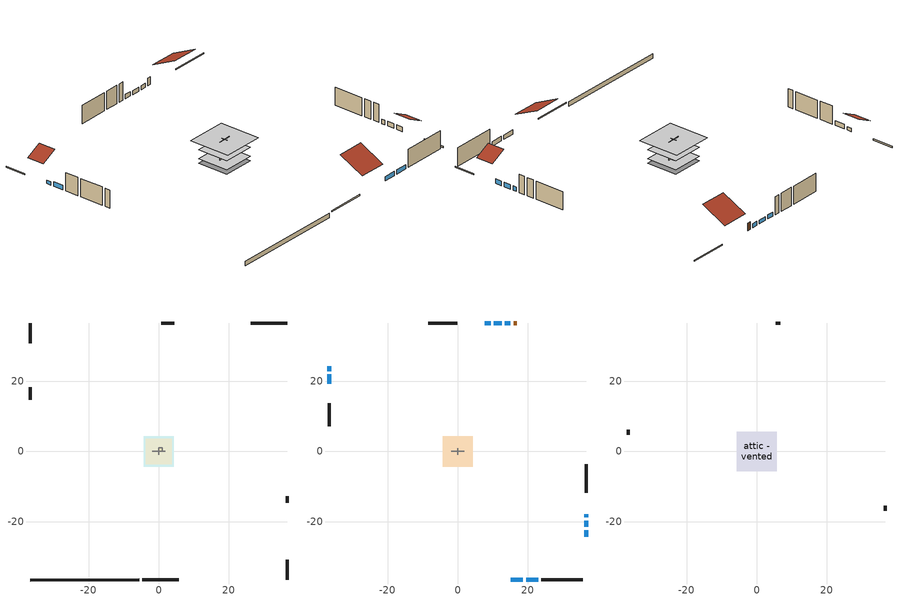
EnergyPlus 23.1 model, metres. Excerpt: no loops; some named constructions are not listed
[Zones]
air source heat pump airloop ret air zone
 floor adiabatic (AdiabaticConst): 0,0 0,1 1,1 1,0 z0
 wall adiabatic (AdiabaticConst): 0,1 0,0 1,0 1,1 0,1 z0:1
 ceiling adiabatic (AdiabaticConst): 1,0 1,1 0,1 0,0 z1
crawlspace - vented
 floor foundation (Slab2 construction): -4.31,-4.31 -4.31,4.31 4.31,4.31 4.31,-4.31 z-0.91
 wall outside (RimJoist1 construction): -4.65,-36.61 5.74,-36.61 z0.3:0.61
 wall outside (RimJoist2 construction): -36.61,36.61 -36.61,30.82 z0.3:0.61
 wall outside (RimJoist3 construction): 36.61,36.61 26.21,36.61 z0.3:0.61
 wall outside (RimJoist4 construction): 36.61,-36.61 36.61,-30.82 z0.3:0.61
 wall foundation (FoundationWall1 construction): -36.61,-36.61 -5.58,-36.61 z-0.91:0.3
garage
 floor foundation (Slab1 construction): -3.66,-3.66 -3.66,3.66 3.66,3.66 3.66,-3.66 z0
 wall outside (Wall1 construction): -36.61,18.37 -36.61,14.71 z0.3:5.18
 wall outside (Wall12 construction): 36.61,-14.57 36.61,-12.74 z0.3:5.18
 wall outside (Wall2 construction): 4.43,36.61 0.77,36.61 z0.3:5.18
 wall to living space (Wall5 construction Reversed): -1.83,0 1.83,0 z0.3:5.18
 wall to living space (Wall6 construction Reversed): 0,-0.91 0,0.91 z0.3:5.18
living space
 floor to crawlspace - vented (Floor1 construction): -4.31,-4.31 -4.31,4.31 4.31,4.31 4.31,-4.31 z0.3
 floor to garage (Floor2 construction): -3.66,-3.66 -3.66,3.66 3.66,3.66 3.66,-3.66 z0.3
 floor adiabatic (AdiabaticFloorConstruction): -4.31,-4.31 -4.31,4.31 4.31,4.31 4.31,-4.31 z2.74
 wall outside (AdiabaticWallConstruction 1): 16.83,36.61 15.92,36.61 z0.3:2.34
 wall outside (AdiabaticWallConstruction): 15.12,-36.61 18.53,-36.61 / 19.46,-36.61 22.87,-36.61 z0.3:1.46; 36.61,-24.22 36.61,-22.42 / -36.61,21.98 -36.61,19.3 / 36.61,-21.49 36.61,-19.69 z0.3:1.52; -36.61,24.22 -36.61,22.9 z0.3:1.16; 14.99,36.61 13.46,36.61 z0.3:1.34; 12.53,36.61 10.28,36.61 z0.3:1.31; 9.36,36.61 7.66,36.61 z0.3:1.43; 36.61,-18.77 36.61,-17.87 z0.3:1.49
 wall outside (Wall3 construction): 23.8,-36.61 35.68,-36.61 z0.3:5.18
 wall outside (Wall4 construction): -36.61,13.78 -36.61,7.19 z0.3:5.18
 wall outside (Wall7 construction): -0.16,36.61 -8.44,36.61 z0.3:5.18
 wall outside (Wall8 construction): 36.61,-11.81 36.61,-3.6 z0.3:5.18
 window (WindowConstruction): 15.12,-36.61 18.53,-36.61 z0.3:1.46
 window (WindowConstruction 9): 36.61,-24.22 36.61,-22.42 z0.3:1.52
 window (WindowConstruction 1): 19.46,-36.61 22.87,-36.61 z0.3:1.46
 window (WindowConstruction 2): -36.61,24.22 -36.61,22.9 z0.3:1.16
 window (WindowConstruction 3): -36.61,21.97 -36.61,19.3 z0.3:1.52
 window (WindowConstruction 4): 14.99,36.61 13.46,36.61 z0.3:1.34
 window (WindowConstruction 5): 12.53,36.61 10.28,36.61 z0.3:1.31
 window (WindowConstruction 6): 9.35,36.61 7.66,36.61 z0.3:1.43
 window (WindowConstruction 7): 36.61,-21.49 36.61,-19.7 z0.3:1.52
 window (WindowConstruction 8): 36.61,-18.77 36.61,-17.87 z0.3:1.49
 door (Door): 16.83,36.61 15.92,36.61 z0.3:2.34
 ceiling adiabatic (AdiabaticFloorConstruction): 4.31,-4.31 4.31,4.31 -4.31,4.31 -4.31,-4.31 z2.74
attic - vented
 floor to living space (Floor3 construction Reversed): -5.66,-5.66 -5.66,5.66 5.66,5.66 5.66,-5.66 z5.18
 wall outside (Wall10 construction): 36.61,-16.94 36.61,-15.5 z0.3:5.18
 wall outside (Wall11 construction): 6.73,36.61 5.36,36.61 z0.3:5.18
 wall outside (Wall9 construction): -36.61,6.26 -36.61,4.81 z0.3:5.18
 roof outside (Roof1 construction): 14.2,-36.61,5.18 14.2,-29.88,8.55 6.67,-29.88,8.55 6.67,-36.61,5.18
 roof outside (Roof2 construction): -36.61,25.15,5.18 -32.37,25.15,7.3 -32.37,29.89,7.3 -36.61,29.89,5.18
 roof outside (Roof3 construction): 36.61,-25.15,5.18 32.37,-25.15,7.3 32.37,-29.89,7.3 36.61,-29.89,5.18
 roof outside (Roof4 construction): 17.76,36.61,5.18 17.76,29.88,8.55 25.28,29.88,8.55 25.28,36.61,5.18
[Material] Roughness=Rough; Thermal Absorptance=0.9
Name | Thickness {m} | Conductivity {W/m-K} | Density {kg/m3} | Specific Heat {J/kg-K} | Solar Absorptance | Visible Absorptance
ceiling loosefill ins | 0.169333 | 0.0480833 | 16.02 | 1046.75 | 0.7 | 0.7
ceiling stud and cavity | 0.1397 | 0.0824711 | 65.682 | 1177.47 | 0.7 | 0.7
floor covering | 0.0127 | 0.0433444 | 54.468 | 1339.84 | 0.6 | 0.6
floor rigid ins; wall rigid ins 1; wall rigid ins 2 | 0.051816 | 0.029427 | 32.04 | 1214.23 | 0.7 | 0.7
floor stud and cavity | 0.1397 | 0.0972396 | 92.3553 | 1139.71 | 0.7 | 0.7
gypsum board | 0.0127 | 0.160291 | 801 | 837.4 | 0.6 | 0.6
osb sheathing 0.5 in. 1 | 0.0127 | 0.115458 | 512.64 | 1214.23 | 0.7 | 0.7
osb sheathing 0.75 in. | 0.01905 | 0.115458 | 512.64 | 1214.23 | 0.7 | 0.7
wall layer 4; wall layer 5 | 0.2032 | 1.08321 | 1762.2 | 795.53 | 0.7 | 0.7
[Construction]
Floor1 construction Reversed: floor covering, osb sheathing 0.75 in., floor rigid ins, floor stud and cavity
Floor3 construction: ceiling loosefill ins, ceiling stud and cavity, gypsum board
Wall5 construction: wall rigid ins 1, osb sheathing 0.5 in. 1, wall layer 4, gypsum board
Wall6 construction: wall rigid ins 2, osb sheathing 0.5 in. 1, wall layer 5, gypsum board
[Schedule:Day:Interval]
freezer allday1; freezer allday12; fridge allday1 1; fridge allday12 1; fridge allday1; fridge allday12: No, 01:00, 0.610949, 02:00, 0.595675, 03:00, 0.580401, 04:00, 0.565128, 06:00, 0.549854, 07:00, 0.580401, 08:00, 0.610949, 10:00, 0.626223, 12:00, 0.610949, 15:00, 0.641496, 16:00, 0.626223, 17:00, 0.672044, 18:00, 0.733139, 19:00, 0.763686, 20:00, 0.733139, 21:00, 0.717865, 22:00, 0.702591, 23:00, 0.672044, 24:00, 0.626223
freezer allday2; fridge allday2 1; fridge allday2: No, 01:00, 0.609489, 02:00, 0.594252, 03:00, 0.579015, 04:00, 0.563777, 06:00, 0.54854, 07:00, 0.579015, 08:00, 0.609489, 10:00, 0.624726, 12:00, 0.609489, 15:00, 0.639964, 16:00, 0.624726, 17:00, 0.670438, 18:00, 0.731387, 19:00, 0.761861, 20:00, 0.731387, 21:00, 0.71615, 22:00, 0.700912, 23:00, 0.670438, 24:00, 0.624726
freezer allday3; fridge allday3 1; fridge allday3: No, 01:00, 0.791241, 02:00, 0.77146, 03:00, 0.751679, 04:00, 0.731898, 06:00, 0.712117, 07:00, 0.751679, 08:00, 0.791241, 10:00, 0.811022, 12:00, 0.791241, 15:00, 0.830803, 16:00, 0.811022, 17:00, 0.870365, 18:00, 0.949489, 19:00, 0.989051, 20:00, 0.949489, 21:00, 0.929708, 22:00, 0.909927, 23:00, 0.870365, 24:00, 0.811022
freezer allday6; fridge allday6 1; fridge allday6: No, 01:00, 0.8, 02:00, 0.78, 03:00, 0.76, 04:00, 0.74, 06:00, 0.72, 07:00, 0.76, 08:00, 0.8, 10:00, 0.82, 12:00, 0.8, 15:00, 0.84, 16:00, 0.82, 17:00, 0.88, 18:00, 0.96, 19:00, 1, 20:00, 0.96, 21:00, 0.94, 22:00, 0.92, 23:00, 0.88, 24:00, 0.82
freezer allday10; fridge allday10 1; fridge allday10: No, 01:00, 0.679562, 02:00, 0.662573, 03:00, 0.645584, 04:00, 0.628595, 06:00, 0.611606, 07:00, 0.645584, 08:00, 0.679562, 10:00, 0.696551, 12:00, 0.679562, 15:00, 0.71354, 16:00, 0.696551, 17:00, 0.747518, 18:00, 0.815474, 19:00, 0.849453, 20:00, 0.815474, 21:00, 0.798485, 22:00, 0.781496, 23:00, 0.747518, 24:00, 0.696551
freezer allday11; fridge allday11 1; fridge allday11: No, 01:00, 0.675182, 02:00, 0.658303, 03:00, 0.641423, 04:00, 0.624544, 06:00, 0.607664, 07:00, 0.641423, 08:00, 0.675182, 10:00, 0.692062, 12:00, 0.675182, 15:00, 0.708942, 16:00, 0.692062, 17:00, 0.742701, 18:00, 0.810219, 19:00, 0.843978, 20:00, 0.810219, 21:00, 0.793339, 22:00, 0.77646, 23:00, 0.742701, 24:00, 0.692062
freezer default day; fridge default day 1; fridge default day; misc grill schedule default day; exterior lighting schedule default day: No, 24:00, 0
misc grill schedule allday1; misc grill schedule allday12: No, 01:00, 0.0248447, 03:00, 0.00621118, 04:00, 0.0124224, 05:00, 0.0434783, 06:00, 0.0745342, 07:00, 0.180124, 08:00, 0.285714, 09:00, 0.273292, 10:00, 0.254658, 11:00, 0.273292, 12:00, 0.285714, 13:00, 0.26087, 14:00, 0.236025, 15:00, 0.304348, 16:00, 0.36646, 17:00, 0.68323, 18:00, 1, 19:00, 0.714286, 20:00, 0.434783, 21:00, 0.273292, 22:00, 0.118012, 23:00, 0.0807453, 24:00, 0.0434783
misc grill schedule allday3; misc grill schedule allday5: No, 01:00, 0.022444, 03:00, 0.00561101, 04:00, 0.011222, 05:00, 0.0392771, 06:00, 0.0673321, 07:00, 0.162719, 08:00, 0.258107, 09:00, 0.246885, 10:00, 0.230051, 11:00, 0.246885, 12:00, 0.258107, 13:00, 0.235662, 14:00, 0.213218, 15:00, 0.27494, 16:00, 0.33105, 17:00, 0.617211, 18:00, 0.903373, 19:00, 0.645266, 20:00, 0.392771, 21:00, 0.246885, 22:00, 0.106609, 23:00, 0.0729431, 24:00, 0.0392771
misc grill schedule allday4: No, 01:00, 0.0223535, 03:00, 0.00558836, 04:00, 0.0111767, 05:00, 0.0391185, 06:00, 0.0670604, 07:00, 0.162063, 08:00, 0.257065, 09:00, 0.245888, 10:00, 0.229123, 11:00, 0.245888, 12:00, 0.257065, 13:00, 0.234711, 14:00, 0.212358, 15:00, 0.27383, 16:00, 0.329713, 17:00, 0.61472, 18:00, 0.899727, 19:00, 0.642662, 20:00, 0.391185, 21:00, 0.245888, 22:00, 0.106179, 23:00, 0.0726487, 24:00, 0.0391185
misc grill schedule allday6; misc grill schedule allday9: No, 01:00, 0.0201566, 03:00, 0.00503915, 04:00, 0.0100783, 05:00, 0.0352741, 06:00, 0.0604698, 07:00, 0.146135, 08:00, 0.231801, 09:00, 0.221723, 10:00, 0.206605, 11:00, 0.221723, 12:00, 0.231801, 13:00, 0.211644, 14:00, 0.191488, 15:00, 0.246918, 16:00, 0.29731, 17:00, 0.554307, 18:00, 0.811304, 19:00, 0.579503, 20:00, 0.352741, 21:00, 0.221723, 22:00, 0.0957439, 23:00, 0.065509, 24:00, 0.0352741
misc grill schedule allday7: No, 01:00, 0.0202925, 03:00, 0.00507312, 04:00, 0.0101462, 05:00, 0.0355119, 06:00, 0.0608775, 07:00, 0.147121, 08:00, 0.233364, 09:00, 0.223217, 10:00, 0.207998, 11:00, 0.223217, 12:00, 0.233364, 13:00, 0.213071, 14:00, 0.192779, 15:00, 0.248583, 16:00, 0.299314, 17:00, 0.558044, 18:00, 0.816773, 19:00, 0.583409, 20:00, 0.355119, 21:00, 0.223217, 22:00, 0.0963894, 23:00, 0.0659506, 24:00, 0.0355119
misc grill schedule allday10: No, 01:00, 0.0245729, 03:00, 0.00614324, 04:00, 0.0122865, 05:00, 0.0430027, 06:00, 0.0737188, 07:00, 0.178154, 08:00, 0.282589, 09:00, 0.270302, 10:00, 0.251873, 11:00, 0.270302, 12:00, 0.282589, 13:00, 0.258016, 14:00, 0.233443, 15:00, 0.301019, 16:00, 0.362451, 17:00, 0.675756, 18:00, 0.989061, 19:00, 0.706472, 20:00, 0.430027, 21:00, 0.270302, 22:00, 0.116721, 23:00, 0.0798621, 24:00, 0.0430027
exterior lighting schedule weekday1; exterior lighting schedule weekday12: No, 05:00, 0.434959, 06:00, 0.349858, 07:00, 0.330947, 08:00, 0.321491, 09:00, 0.312035, 10:00, 0.264757, 11:00, 0.208024, 12:00, 0.141834, 13:00, 0.113467, 15:00, 0.104012, 16:00, 0.113467, 17:00, 0.179657, 18:00, 0.349858, 19:00, 0.463325, 20:00, 0.614615, 21:00, 0.860461, 22:00, 0.99284, 23:00, 0.860461, 24:00, 0.595704
exterior lighting schedule weekday10: No, 05:00, 0.345039, 06:00, 0.277532, 07:00, 0.26253, 08:00, 0.255029, 09:00, 0.247528, 10:00, 0.210024, 11:00, 0.165019, 12:00, 0.112513, 13:00, 0.0900102, 15:00, 0.0825094, 16:00, 0.0900102, 17:00, 0.142516, 18:00, 0.277532, 19:00, 0.367542, 20:00, 0.487555, 21:00, 0.682578, 22:00, 0.787589, 23:00, 0.682578, 24:00, 0.472554
exterior lighting schedule weekday11: No, 05:00, 0.343994, 06:00, 0.276691, 07:00, 0.261734, 08:00, 0.254256, 09:00, 0.246778, 10:00, 0.209387, 11:00, 0.164519, 12:00, 0.112172, 13:00, 0.0897375, 15:00, 0.0822593, 16:00, 0.0897375, 17:00, 0.142084, 18:00, 0.276691, 19:00, 0.366428, 20:00, 0.486078, 21:00, 0.680509, 22:00, 0.785203, 23:00, 0.680509, 24:00, 0.471122
exterior lighting schedule weekday2: No, 05:00, 0.438095, 06:00, 0.352381, 07:00, 0.333333, 08:00, 0.32381, 09:00, 0.314286, 10:00, 0.266667, 11:00, 0.209524, 12:00, 0.142857, 13:00, 0.114286, 15:00, 0.104762, 16:00, 0.114286, 17:00, 0.180952, 18:00, 0.352381, 19:00, 0.466667, 20:00, 0.619048, 21:00, 0.866667, 22:00, 1, 23:00, 0.866667, 24:00, 0.6
exterior lighting schedule weekday3; exterior lighting schedule weekday5: No, 05:00, 0.346085, 06:00, 0.278373, 07:00, 0.263325, 08:00, 0.255802, 09:00, 0.248278, 10:00, 0.21066, 11:00, 0.165519, 12:00, 0.112854, 13:00, 0.090283, 15:00, 0.0827594, 16:00, 0.090283, 17:00, 0.142948, 18:00, 0.278373, 19:00, 0.368656, 20:00, 0.489033, 21:00, 0.684646, 22:00, 0.789976, 23:00, 0.684646, 24:00, 0.473986
exterior lighting schedule weekday4: No, 05:00, 0.344691, 06:00, 0.277251, 07:00, 0.262265, 08:00, 0.254771, 09:00, 0.247278, 10:00, 0.209812, 11:00, 0.164852, 12:00, 0.112399, 13:00, 0.0899193, 15:00, 0.082426, 16:00, 0.0899193, 17:00, 0.142372, 18:00, 0.277251, 19:00, 0.367171, 20:00, 0.487063, 21:00, 0.681888, 22:00, 0.786794, 23:00, 0.681888, 24:00, 0.472076
exterior lighting schedule weekday6; exterior lighting schedule weekday9: No, 05:00, 0.28823, 06:00, 0.231837, 07:00, 0.219305, 08:00, 0.213039, 09:00, 0.206773, 10:00, 0.175444, 11:00, 0.137849, 12:00, 0.093988, 13:00, 0.0751904, 15:00, 0.0689245, 16:00, 0.0751904, 17:00, 0.119051, 18:00, 0.231837, 19:00, 0.307027, 20:00, 0.407281, 21:00, 0.570194, 22:00, 0.657916, 23:00, 0.570194, 24:00, 0.394749
exterior lighting schedule weekday7: No, 05:00, 0.286139, 06:00, 0.230155, 07:00, 0.217714, 08:00, 0.211494, 09:00, 0.205273, 10:00, 0.174171, 11:00, 0.136849, 12:00, 0.0933061, 13:00, 0.0746448, 15:00, 0.0684244, 16:00, 0.0746448, 17:00, 0.118188, 18:00, 0.230155, 19:00, 0.3048, 20:00, 0.404326, 21:00, 0.566057, 22:00, 0.653142, 23:00, 0.566057, 24:00, 0.391885
exterior lighting schedule weekend1; exterior lighting schedule weekend12: No, 02:00, 0.434959, 04:00, 0.425503, 05:00, 0.434959, 06:00, 0.425503, 07:00, 0.416047, 08:00, 0.38768, 09:00, 0.340402, 10:00, 0.283669, 11:00, 0.226935, 12:00, 0.15129, 13:00, 0.113467, 15:00, 0.104012, 16:00, 0.113467, 17:00, 0.179657, 18:00, 0.359314, 19:00, 0.45387, 20:00, 0.567337, 21:00, 0.784816, 22:00, 0.926651, 23:00, 0.803728, 24:00, 0.557882
exterior lighting schedule weekend10: No, 02:00, 0.345039, 04:00, 0.337538, 05:00, 0.345039, 06:00, 0.337538, 07:00, 0.330038, 08:00, 0.307535, 09:00, 0.270031, 10:00, 0.225026, 11:00, 0.18002, 12:00, 0.120014, 13:00, 0.0900102, 15:00, 0.0825094, 16:00, 0.0900102, 17:00, 0.142516, 18:00, 0.285032, 19:00, 0.360041, 20:00, 0.450051, 21:00, 0.622571, 22:00, 0.735084, 23:00, 0.637572, 24:00, 0.44255
exterior lighting schedule weekend11: No, 02:00, 0.343994, 04:00, 0.336516, 05:00, 0.343994, 06:00, 0.336516, 07:00, 0.329037, 08:00, 0.306603, 09:00, 0.269212, 10:00, 0.224344, 11:00, 0.179475, 12:00, 0.11965, 13:00, 0.0897375, 15:00, 0.0822593, 16:00, 0.0897375, 17:00, 0.142084, 18:00, 0.284169, 19:00, 0.35895, 20:00, 0.448687, 21:00, 0.620684, 22:00, 0.732856, 23:00, 0.63564, 24:00, 0.441209
exterior lighting schedule weekend2: No, 02:00, 0.438095, 04:00, 0.428571, 05:00, 0.438095, 06:00, 0.428571, 07:00, 0.419048, 08:00, 0.390476, 09:00, 0.342857, 10:00, 0.285714, 11:00, 0.228571, 12:00, 0.152381, 13:00, 0.114286, 15:00, 0.104762, 16:00, 0.114286, 17:00, 0.180952, 18:00, 0.361905, 19:00, 0.457143, 20:00, 0.571429, 21:00, 0.790476, 22:00, 0.933333, 23:00, 0.809524, 24:00, 0.561905
exterior lighting schedule weekend3; exterior lighting schedule weekend5: No, 02:00, 0.346085, 04:00, 0.338561, 05:00, 0.346085, 06:00, 0.338561, 07:00, 0.331038, 08:00, 0.308467, 09:00, 0.270849, 10:00, 0.225707, 11:00, 0.180566, 12:00, 0.120377, 13:00, 0.090283, 15:00, 0.0827594, 16:00, 0.090283, 17:00, 0.142948, 18:00, 0.285896, 19:00, 0.361132, 20:00, 0.451415, 21:00, 0.624457, 22:00, 0.737311, 23:00, 0.639504, 24:00, 0.443891
exterior lighting schedule weekend4: No, 02:00, 0.344691, 04:00, 0.337197, 05:00, 0.344691, 06:00, 0.337197, 07:00, 0.329704, 08:00, 0.307224, 09:00, 0.269758, 10:00, 0.224798, 11:00, 0.179839, 12:00, 0.119892, 13:00, 0.0899193, 15:00, 0.082426, 16:00, 0.0899193, 17:00, 0.142372, 18:00, 0.284744, 19:00, 0.359677, 20:00, 0.449597, 21:00, 0.621942, 22:00, 0.734341, 23:00, 0.636928, 24:00, 0.442103
exterior lighting schedule weekend6; exterior lighting schedule weekend9: No, 02:00, 0.28823, 04:00, 0.281964, 05:00, 0.28823, 06:00, 0.281964, 07:00, 0.275698, 08:00, 0.2569, 09:00, 0.225571, 10:00, 0.187976, 11:00, 0.150381, 12:00, 0.100254, 13:00, 0.0751904, 15:00, 0.0689245, 16:00, 0.0751904, 17:00, 0.119051, 18:00, 0.238103, 19:00, 0.300761, 20:00, 0.375952, 21:00, 0.520067, 22:00, 0.614055, 23:00, 0.532598, 24:00, 0.369686
exterior lighting schedule weekend7: No, 02:00, 0.286139, 04:00, 0.279918, 05:00, 0.286139, 06:00, 0.279918, 07:00, 0.273698, 08:00, 0.255037, 09:00, 0.223935, 10:00, 0.186612, 11:00, 0.14929, 12:00, 0.0995265, 13:00, 0.0746448, 15:00, 0.0684244, 16:00, 0.0746448, 17:00, 0.118188, 18:00, 0.236375, 19:00, 0.298579, 20:00, 0.373224, 21:00, 0.516294, 22:00, 0.6096, 23:00, 0.528734, 24:00, 0.367004
[Schedule:Week:Daily]
fridge Week Rule - Jan28-Feb3: fridge allday1, fridge allday1, fridge allday1, fridge allday1, fridge allday2, fridge allday2, fridge allday2, fridge default day, fridge default day, fridge default day, fridge default day, fridge default day
fridge Week Rule - Feb4-Feb24: fridge allday2, fridge allday2, fridge allday2, fridge allday2, fridge allday2, fridge allday2, fridge allday2, fridge default day, fridge default day, fridge default day, fridge default day, fridge default day
fridge Week Rule - Feb25-Mar3: fridge allday2, fridge allday2, fridge allday2, fridge allday2, fridge allday3, fridge allday3, fridge allday3, fridge default day, fridge default day, fridge default day, fridge default day, fridge default day
fridge Week Rule - Mar4-May26: fridge allday3, fridge allday3, fridge allday3, fridge allday3, fridge allday3, fridge allday3, fridge allday3, fridge default day, fridge default day, fridge default day, fridge default day, fridge default day
fridge Week Rule - May27-Jun2: fridge allday3, fridge allday3, fridge allday3, fridge allday3, fridge allday3, fridge allday6, fridge allday6, fridge default day, fridge default day, fridge default day, fridge default day, fridge default day
fridge Week Rule - Jun3-Sep29: fridge allday6, fridge allday6, fridge allday6, fridge allday6, fridge allday6, fridge allday6, fridge allday6, fridge default day, fridge default day, fridge default day, fridge default day, fridge default day
fridge Week Rule - Sep30-Oct6: fridge allday6, fridge allday10, fridge allday10, fridge allday10, fridge allday10, fridge allday10, fridge allday10, fridge default day, fridge default day, fridge default day, fridge default day, fridge default day
fridge Week Rule - Oct7-Oct27: fridge allday10, fridge allday10, fridge allday10, fridge allday10, fridge allday10, fridge allday10, fridge allday10, fridge default day, fridge default day, fridge default day, fridge default day, fridge default day
fridge Week Rule - Oct28-Nov3: fridge allday10, fridge allday10, fridge allday10, fridge allday10, fridge allday11, fridge allday11, fridge allday11, fridge default day, fridge default day, fridge default day, fridge default day, fridge default day
fridge Week Rule - Nov4-Nov24: fridge allday11, fridge allday11, fridge allday11, fridge allday11, fridge allday11, fridge allday11, fridge allday11, fridge default day, fridge default day, fridge default day, fridge default day, fridge default day
fridge Week Rule - Nov25-Dec1: fridge allday11, fridge allday11, fridge allday11, fridge allday11, fridge allday11, fridge allday11, fridge allday12, fridge default day, fridge default day, fridge default day, fridge default day, fridge default day
fridge Week Rule - Dec2-Dec31: fridge allday12, fridge allday12, fridge allday12, fridge allday12, fridge allday12, fridge allday12, fridge allday12, fridge default day, fridge default day, fridge default day, fridge default day, fridge default day
exterior lighting schedule Week Rule - Jan1-Jan6: exterior lighting schedule weekday1, exterior lighting schedule weekday1, exterior lighting schedule weekday1, exterior lighting schedule weekday1, exterior lighting schedule weekday1, exterior lighting schedule weekday1, exterior lighting schedule weekend1, exterior lighting schedule default day, exterior lighting schedule default day, exterior lighting schedule default day, exterior lighting schedule default day, exterior lighting schedule default day
exterior lighting schedule Week Rule - Jan7-Jan27: exterior lighting schedule weekend1, exterior lighting schedule weekday1, exterior lighting schedule weekday1, exterior lighting schedule weekday1, exterior lighting schedule weekday1, exterior lighting schedule weekday1, exterior lighting schedule weekend1, exterior lighting schedule default day, exterior lighting schedule default day, exterior lighting schedule default day, exterior lighting schedule default day, exterior lighting schedule default day
exterior lighting schedule Week Rule - Jan28-Feb3: exterior lighting schedule weekend1, exterior lighting schedule weekday1, exterior lighting schedule weekday1, exterior lighting schedule weekday1, exterior lighting schedule weekday2, exterior lighting schedule weekday2, exterior lighting schedule weekend2, exterior lighting schedule default day, exterior lighting schedule default day, exterior lighting schedule default day, exterior lighting schedule default day, exterior lighting schedule default day
exterior lighting schedule Week Rule - Feb4-Feb24: exterior lighting schedule weekend2, exterior lighting schedule weekday2, exterior lighting schedule weekday2, exterior lighting schedule weekday2, exterior lighting schedule weekday2, exterior lighting schedule weekday2, exterior lighting schedule weekend2, exterior lighting schedule default day, exterior lighting schedule default day, exterior lighting schedule default day, exterior lighting schedule default day, exterior lighting schedule default day
exterior lighting schedule Week Rule - Feb25-Mar3: exterior lighting schedule weekend2, exterior lighting schedule weekday2, exterior lighting schedule weekday2, exterior lighting schedule weekday2, exterior lighting schedule weekday3, exterior lighting schedule weekday3, exterior lighting schedule weekend3, exterior lighting schedule default day, exterior lighting schedule default day, exterior lighting schedule default day, exterior lighting schedule default day, exterior lighting schedule default day
exterior lighting schedule Week Rule - Mar4-Mar31: exterior lighting schedule weekend3, exterior lighting schedule weekday3, exterior lighting schedule weekday3, exterior lighting schedule weekday3, exterior lighting schedule weekday3, exterior lighting schedule weekday3, exterior lighting schedule weekend3, exterior lighting schedule default day, exterior lighting schedule default day, exterior lighting schedule default day, exterior lighting schedule default day, exterior lighting schedule default day
exterior lighting schedule Week Rule - Apr1-Apr28: exterior lighting schedule weekend4, exterior lighting schedule weekday4, exterior lighting schedule weekday4, exterior lighting schedule weekday4, exterior lighting schedule weekday4, exterior lighting schedule weekday4, exterior lighting schedule weekend4, exterior lighting schedule default day, exterior lighting schedule default day, exterior lighting schedule default day, exterior lighting schedule default day, exterior lighting schedule default day
exterior lighting schedule Week Rule - Apr29-May5: exterior lighting schedule weekend4, exterior lighting schedule weekday4, exterior lighting schedule weekday5, exterior lighting schedule weekday5, exterior lighting schedule weekday5, exterior lighting schedule weekday5, exterior lighting schedule weekend5, exterior lighting schedule default day, exterior lighting schedule default day, exterior lighting schedule default day, exterior lighting schedule default day, exterior lighting schedule default day
exterior lighting schedule Week Rule - May6-May26: exterior lighting schedule weekend5, exterior lighting schedule weekday5, exterior lighting schedule weekday5, exterior lighting schedule weekday5, exterior lighting schedule weekday5, exterior lighting schedule weekday5, exterior lighting schedule weekend5, exterior lighting schedule default day, exterior lighting schedule default day, exterior lighting schedule default day, exterior lighting schedule default day, exterior lighting schedule default day
exterior lighting schedule Week Rule - May27-Jun2: exterior lighting schedule weekend5, exterior lighting schedule weekday5, exterior lighting schedule weekday5, exterior lighting schedule weekday5, exterior lighting schedule weekday5, exterior lighting schedule weekday6, exterior lighting schedule weekend6, exterior lighting schedule default day, exterior lighting schedule default day, exterior lighting schedule default day, exterior lighting schedule default day, exterior lighting schedule default day
exterior lighting schedule Week Rule - Jun3-Jun30: exterior lighting schedule weekend6, exterior lighting schedule weekday6, exterior lighting schedule weekday6, exterior lighting schedule weekday6, exterior lighting schedule weekday6, exterior lighting schedule weekday6, exterior lighting schedule weekend6, exterior lighting schedule default day, exterior lighting schedule default day, exterior lighting schedule default day, exterior lighting schedule default day, exterior lighting schedule default day
exterior lighting schedule Week Rule - Jul1-Aug25: exterior lighting schedule weekend7, exterior lighting schedule weekday7, exterior lighting schedule weekday7, exterior lighting schedule weekday7, exterior lighting schedule weekday7, exterior lighting schedule weekday7, exterior lighting schedule weekend7, exterior lighting schedule default day, exterior lighting schedule default day, exterior lighting schedule default day, exterior lighting schedule default day, exterior lighting schedule default day
exterior lighting schedule Week Rule - Aug26-Sep1: exterior lighting schedule weekend7, exterior lighting schedule weekday7, exterior lighting schedule weekday7, exterior lighting schedule weekday7, exterior lighting schedule weekday7, exterior lighting schedule weekday7, exterior lighting schedule weekend9, exterior lighting schedule default day, exterior lighting schedule default day, exterior lighting schedule default day, exterior lighting schedule default day, exterior lighting schedule default day
exterior lighting schedule Week Rule - Sep2-Sep29: exterior lighting schedule weekend9, exterior lighting schedule weekday9, exterior lighting schedule weekday9, exterior lighting schedule weekday9, exterior lighting schedule weekday9, exterior lighting schedule weekday9, exterior lighting schedule weekend9, exterior lighting schedule default day, exterior lighting schedule default day, exterior lighting schedule default day, exterior lighting schedule default day, exterior lighting schedule default day
exterior lighting schedule Week Rule - Sep30-Oct6: exterior lighting schedule weekend9, exterior lighting schedule weekday10, exterior lighting schedule weekday10, exterior lighting schedule weekday10, exterior lighting schedule weekday10, exterior lighting schedule weekday10, exterior lighting schedule weekend10, exterior lighting schedule default day, exterior lighting schedule default day, exterior lighting schedule default day, exterior lighting schedule default day, exterior lighting schedule default day
exterior lighting schedule Week Rule - Oct7-Oct27: exterior lighting schedule weekend10, exterior lighting schedule weekday10, exterior lighting schedule weekday10, exterior lighting schedule weekday10, exterior lighting schedule weekday10, exterior lighting schedule weekday10, exterior lighting schedule weekend10, exterior lighting schedule default day, exterior lighting schedule default day, exterior lighting schedule default day, exterior lighting schedule default day, exterior lighting schedule default day
exterior lighting schedule Week Rule - Oct28-Nov3: exterior lighting schedule weekend10, exterior lighting schedule weekday10, exterior lighting schedule weekday10, exterior lighting schedule weekday10, exterior lighting schedule weekday11, exterior lighting schedule weekday11, exterior lighting schedule weekend11, exterior lighting schedule default day, exterior lighting schedule default day, exterior lighting schedule default day, exterior lighting schedule default day, exterior lighting schedule default day
exterior lighting schedule Week Rule - Nov4-Nov24: exterior lighting schedule weekend11, exterior lighting schedule weekday11, exterior lighting schedule weekday11, exterior lighting schedule weekday11, exterior lighting schedule weekday11, exterior lighting schedule weekday11, exterior lighting schedule weekend11, exterior lighting schedule default day, exterior lighting schedule default day, exterior lighting schedule default day, exterior lighting schedule default day, exterior lighting schedule default day
exterior lighting schedule Week Rule - Nov25-Dec1: exterior lighting schedule weekend11, exterior lighting schedule weekday11, exterior lighting schedule weekday11, exterior lighting schedule weekday11, exterior lighting schedule weekday11, exterior lighting schedule weekday11, exterior lighting schedule weekend12, exterior lighting schedule default day, exterior lighting schedule default day, exterior lighting schedule default day, exterior lighting schedule default day, exterior lighting schedule default day
exterior lighting schedule Week Rule - Dec2-Dec31: exterior lighting schedule weekend12, exterior lighting schedule weekday12, exterior lighting schedule weekday12, exterior lighting schedule weekday12, exterior lighting schedule weekday12, exterior lighting schedule weekday12, exterior lighting schedule weekend12, exterior lighting schedule default day, exterior lighting schedule default day, exterior lighting schedule default day, exterior lighting schedule default day, exterior lighting schedule default day
